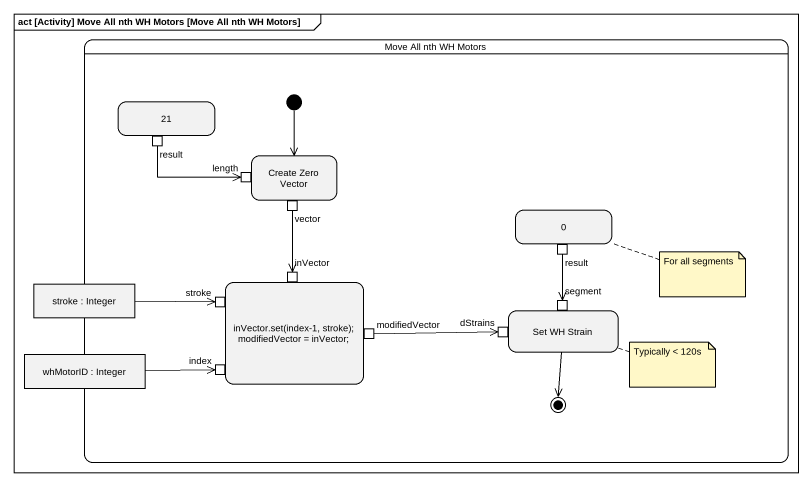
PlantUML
@startuml
mainframe act [Activity] Move All nth WH Motors [Move All nth WH Motors]
hide empty description
state "Move All nth WH Motors" as Move_All_nth_WH_Motors {
  state "21" as s21 {
    state result <<outputPin>>
  }
  state "Create Zero Vector" as Create_Zero_Vector {
    state length <<inputPin>>
    state vector <<outputPin>>
  }
  state "0" as s0 {
    state "result" as result_2 <<outputPin>>
  }
  state "stroke : Integer" as stroke <<object>>
  state "inVector.set(index-1, stroke); modifiedVector = inVector;" as inVector_set_index_1_stroke {
    state inVector <<inputPin>>
    state "stroke" as stroke_2 <<inputPin>>
    state modifiedVector <<outputPin>>
    state index <<inputPin>>
  }
  state "Set WH Strain" as Set_WH_Strain {
    state segment <<inputPin>>
    state dStrains <<inputPin>>
  }
  state "whMotorID : Integer" as whMotorID <<object>>
  [*] --> Create_Zero_Vector
  Set_WH_Strain --> [*]
}
result -right-> length
vector --> inVector
result_2 --> segment
stroke -right-> stroke_2
whMotorID -right-> index
modifiedVector -right-> dStrains
note right of s0 : For all segments
note right of Set_WH_Strain : Typically < 120s
@enduml
